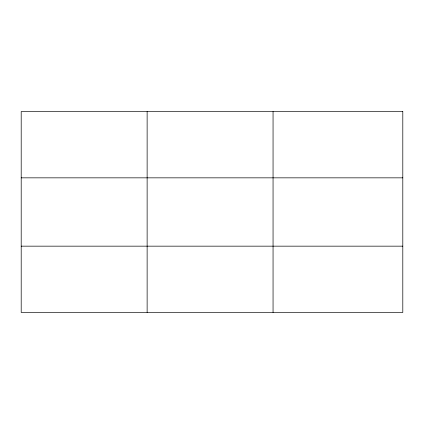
<?xml version="1.0" encoding="UTF-8"?>
<svg xmlns="http://www.w3.org/2000/svg" width="424" height="424" viewBox="0 0 424 424"><rect width="100%" height="100%" fill="white"/><g stroke="black" fill="none" stroke-linecap="round" stroke-linejoin="round"><path stroke-width="0.64" d="M147.128 312.462L147.128 111.538M21.2 177.842L402.8 177.842M21.2 246.159L402.8 246.159M273.056 111.538L273.056 312.462M402.8 111.538L402.8 312.462L21.2 312.462L21.2 111.538L402.8 111.538"/></g></svg>
